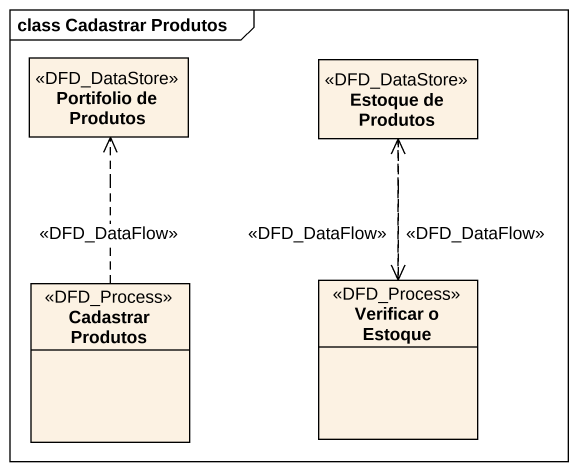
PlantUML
@startuml
mainframe class Cadastrar Produtos
hide circle
hide empty members
class "Portifolio de Produtos" as Portifolio_de_Produtos <<DFD_DataStore>>
class "Estoque de Produtos" as Estoque_de_Produtos <<DFD_DataStore>>
class "Verificar o Estoque" as Verificar_o_Estoque <<DFD_Process>>
class "Cadastrar Produtos" as Cadastrar_Produtos <<DFD_Process>>
Estoque_de_Produtos ..> Verificar_o_Estoque : <<DFD_DataFlow>>
Verificar_o_Estoque .up.> Estoque_de_Produtos : <<DFD_DataFlow>>
Cadastrar_Produtos .up.> Portifolio_de_Produtos : <<DFD_DataFlow>>
@enduml
